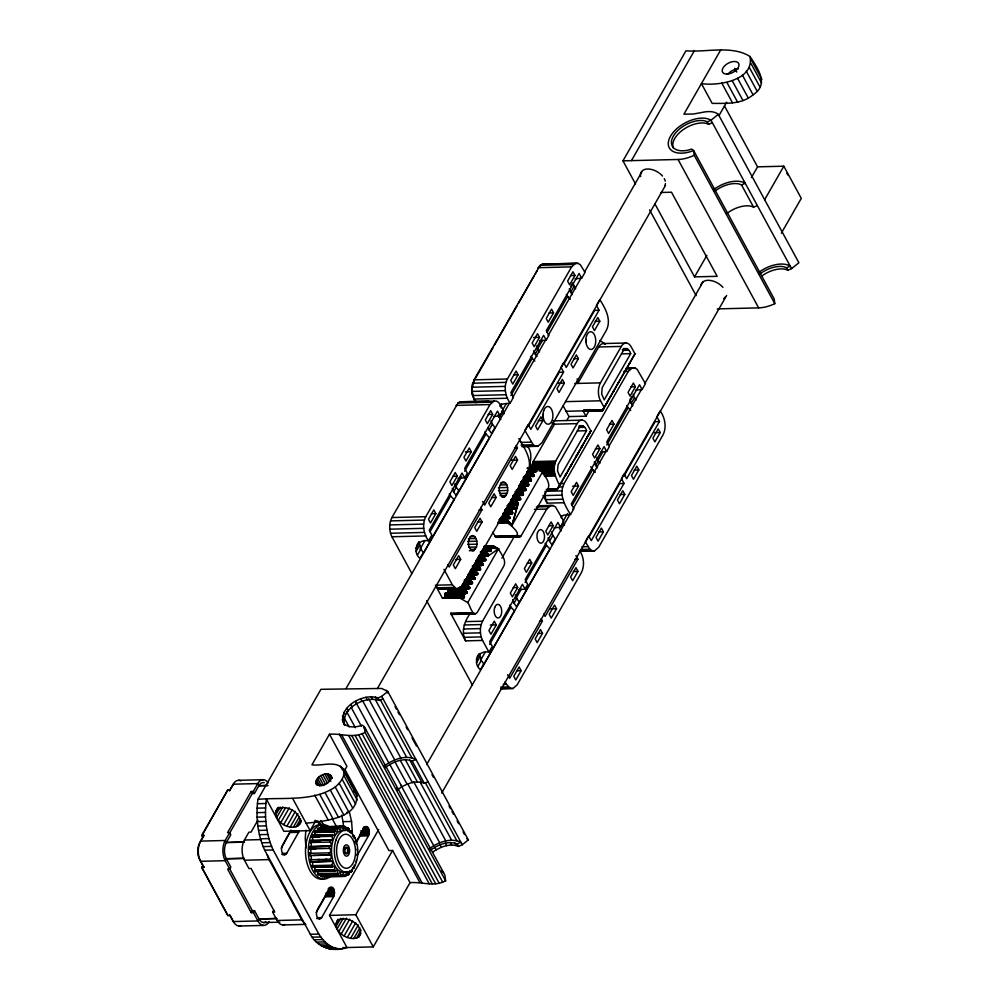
<?xml version="1.0" encoding="UTF-8"?>
<svg xmlns="http://www.w3.org/2000/svg" width="999" height="999" viewBox="0 0 999 999"><rect width="100%" height="100%" fill="white"/><g stroke="black" fill="none" stroke-linecap="round" stroke-linejoin="round"><path stroke-width="1.5" d="M312.013 861.675A1.886 1.049 88.6 0 1 312.55 864.547A3.409 1.898 88.6 0 1 312.25 865.146L312.025 865.658A25.137 13.986 88.6 0 0 312.749 867.394L332.754 866.82A3.409 1.898 88.6 0 1 333.291 866.333A1.886 1.049 88.6 0 1 334.378 866.832A1.886 1.049 88.6 0 1 334.628 868.793A3.409 1.898 88.6 0 1 334.428 869.53L335.427 871.29A3.409 1.898 88.6 0 1 335.876 870.566A1.886 1.049 88.6 0 1 336.988 870.554A1.886 1.049 88.6 0 1 337.512 872.352A3.409 1.898 88.6 0 1 337.425 873.151L338.636 874.412A3.409 1.898 88.6 0 1 338.961 873.488A1.886 1.049 88.6 0 1 340.022 872.964A1.886 1.049 88.6 0 1 340.784 874.462A3.409 1.898 88.6 0 1 340.821 875.286L342.158 875.948A3.409 1.898 88.6 0 1 342.332 874.912A1.886 1.049 88.6 0 1 343.281 873.9A1.886 1.049 88.6 0 1 344.218 875.012A3.397 1.898 88.6 0 1 344.38 875.798L345.754 875.811A3.409 1.898 88.6 0 1 345.779 874.724A1.886 1.049 88.6 0 1 346.528 873.301A1.886 1.049 88.6 0 1 347.602 873.938A3.409 1.898 88.6 0 1 347.852 874.637L349.188 874.013A3.409 1.898 88.6 0 1 349.038 872.939A1.886 1.049 88.6 0 1 349.563 871.203A1.886 1.049 88.6 0 1 350.674 871.328A3.409 1.898 88.6 0 1 351.024 871.877L352.21 870.653A3.409 1.898 88.6 0 1 351.91 869.679M378.696 829.507L329.533 915.384L346.99 947.539C333.329 952.459 317.058 947.701 310.352 934.277L264.685 850.186C257.48 834.39 255.694 816.458 257.929 799.35L320.929 689.31L381.668 688.461L387.774 691.483L468.344 839.884L462.262 844.754L458.541 846.39C449.775 842.894 439.86 847.052 432.604 852.197M339.548 948.838C330.469 948.363 323.389 941.383 318.831 934.077L273.164 849.974C265.959 834.177 264.173 816.245 266.408 799.138L283.866 831.293L310.127 830.644L315.497 821.265M332.767 870.117L316.021 870.529L334.29 870.129L314.56 870.229A3.409 1.898 88.6 0 0 314.847 869.28A1.886 1.049 88.6 0 0 314.598 867.319A1.886 1.049 88.6 0 0 313.511 866.82A3.409 1.898 88.6 0 0 313.099 867.157L332.53 866.907L332.03 864.659A3.409 1.898 88.6 0 0 332.33 864.06A1.886 1.049 88.6 0 0 332.367 862.062A1.886 1.049 88.6 0 0 331.381 861.063A3.409 1.898 88.6 0 0 330.794 861.288L310.876 861.8L310.489 859.477A3.409 1.898 88.6 0 0 311.001 858.94A1.886 1.049 88.6 0 0 311.326 857.042A1.886 1.049 88.6 0 0 310.514 855.631A3.409 1.898 88.6 0 0 310.052 855.556L309.69 855.444A25.137 13.986 88.6 0 1 309.528 853.321L309.865 853.084A3.397 1.898 88.6 0 0 310.302 852.846A1.886 1.049 88.6 0 0 310.889 851.173A1.886 1.049 88.6 0 0 310.302 849.45A3.409 1.898 88.6 0 0 309.865 849.162L309.802 846.677L329.82 846.228A3.409 1.898 88.6 0 0 330.282 846.19A1.886 1.049 88.6 0 0 331.094 844.867A1.886 1.049 88.6 0 0 330.769 842.944A3.409 1.898 88.6 0 0 330.244 842.332L330.919 840.196A3.409 1.898 88.6 0 0 331.368 840.384A1.886 1.049 88.6 0 0 332.342 839.485A1.886 1.049 88.6 0 0 332.305 837.487A3.409 1.898 88.6 0 0 331.893 836.675L332.842 834.927A3.409 1.898 88.6 0 0 333.254 835.314A1.886 1.049 88.6 0 0 334.34 834.914A1.886 1.049 88.6 0 0 334.59 832.979A3.409 1.898 88.6 0 0 334.303 832.005L334.24 831.618A25.137 13.986 88.6 0 1 335.189 830.356L335.477 830.781A3.409 1.898 88.6 0 0 335.826 831.343A1.886 1.049 88.6 0 0 336.938 831.468A1.886 1.049 88.6 0 0 337.462 829.732A3.409 1.898 88.6 0 0 337.325 828.658L337.325 828.258A25.137 13.986 88.6 0 1 338.424 827.497L338.649 828.034A3.409 1.898 88.6 0 0 338.911 828.733A1.886 1.049 88.6 0 0 339.972 829.37A1.886 1.049 88.6 0 0 340.734 827.946A3.409 1.898 88.6 0 0 340.746 826.847L340.809 826.473A25.137 13.986 88.6 0 1 341.983 826.248L342.133 826.872A3.397 1.898 88.6 0 0 342.282 827.659A1.886 1.049 88.6 0 0 343.231 828.77A1.886 1.049 88.6 0 0 344.168 827.759A3.409 1.898 88.6 0 0 344.343 826.71L344.455 826.373A25.137 13.986 88.6 0 1 345.642 826.722L345.691 827.372A3.409 1.898 88.6 0 0 345.716 828.196A1.886 1.049 88.6 0 0 346.478 829.694A1.886 1.049 88.6 0 0 347.552 829.17L349.126 828.858A25.137 13.986 88.6 0 0 348.027 827.984L346.491 828.034M560.064 484.64C560.377 488.823 554.607 474.975 554.42 472.003C553.921 467.932 554.32 463.598 556.306 459.952L577.097 423.626A12.762 7.105 88.6 0 1 587.15 424.138L590.846 430.944L557.105 489.76L546.328 490.022M330.731 840.072L330.382 840.733L330.632 840.059L310.764 840.584L310.602 842.944A3.409 1.898 88.6 0 1 310.989 843.431A1.886 1.049 88.6 0 1 311.313 845.354A1.886 1.049 88.6 0 1 310.502 846.677A3.409 1.898 88.6 0 1 309.89 846.677L329.533 846.215L329.495 848.613A3.409 1.898 88.6 0 1 330.082 848.963A1.886 1.049 88.6 0 1 330.669 850.686A1.886 1.049 88.6 0 1 330.082 852.359A3.397 1.898 88.6 0 1 329.658 852.597L329.682 855.082A3.409 1.898 88.6 0 1 330.294 855.144A1.886 1.049 88.6 0 1 331.106 856.555A1.886 1.049 88.6 0 1 330.781 858.453A3.409 1.898 88.6 0 1 330.407 858.89L330.107 859.277A25.137 13.986 88.6 0 0 330.569 861.275L311.151 861.687M349.126 828.858L347.615 828.945L349.076 829.52A3.409 1.898 88.6 0 0 348.988 830.319A1.886 1.049 88.6 0 0 349.525 832.105A1.886 1.049 88.6 0 0 350.637 832.092A3.409 1.898 88.6 0 0 351.074 831.368L351.273 831.18A25.137 13.986 88.6 0 1 352.222 832.529L352.073 833.141A3.409 1.898 88.6 0 0 351.935 833.616M325.125 828.671L319.043 828.908L337.325 828.258M322.09 828.745L317.595 829.407A3.409 1.898 88.6 0 1 317.682 830.219A1.886 1.049 88.6 0 1 317.332 831.742M329.695 828.558L317.52 829.058L319.043 828.995C313.199 827.696 331.119 827.809 332.367 827.671M332.729 828.571L326.648 828.808M334.265 828.621L337.3 828.496L317.545 828.745M337.3 828.496L335.789 828.408M357.155 854.969L357.093 854.095M305.844 830.132L305.244 838.398L305.969 848.114M330.856 775.461C332.58 782.254 321.291 788.386 316.134 783.965C314.023 776.41 329.308 769.168 332.205 777.934M320.617 873.988L317.595 874.3A25.137 13.986 88.6 0 0 318.693 875.174L338.474 874.674M322.14 874.038L331.268 873.638M316.159 912.574L325.187 896.815L326.061 893.006L334.54 892.794L333.654 888.91L332.292 887.424L330.719 887.349L329.358 888.685L317.32 909.714C315.896 912.636 315.909 917.844 319.48 919.105L321.628 917.619L333.666 896.602L334.54 892.794M344.63 725.299C335.639 708.041 363.161 692.469 377.959 697.976L379.308 700.449L383.029 698.825M344.255 724.275C341.883 707.829 364.972 695.654 379.308 700.449M337.362 873.488L337.737 874.113L317.57 874.137L337.375 873.8M257.929 799.35C283.279 797.09 312.924 802.06 335.227 787.012C340.372 782.716 346.466 775.536 342.907 768.506C334.99 760.276 321.79 766.333 311.95 764.822L329.47 734.228C341.283 733.254 353.783 738.773 365.035 732.354L364.31 726.698L362.375 725.199C356.256 727.322 347.914 728.396 343.281 722.826M306.106 823.226C322.39 821.378 360.976 818.543 356.331 793.243L342.907 768.506M356.193 842.644L359.965 836.076L360.839 832.267L369.318 832.067L368.918 829.32L367.07 826.685L365.497 826.61L364.148 827.946L355.869 842.407M357.155 855.569L368.444 835.863L369.318 832.067M750.012 56.506C757.954 68.756 769.442 84.266 753.071 94.805C741.745 104.583 726.061 103.272 712.175 103.409L701.423 83.616C717.994 86.101 754.607 80.557 750.012 56.506C731.88 44.98 706.293 52.522 685.963 50.812L622.964 160.839L635.526 183.978M531.643 468.181L533.154 461.575L554.57 424.063M436.101 586.5L442.445 598.189L459.39 597.764L467.744 602.584C469.705 604.108 472.477 617.919 477.26 612.437L503.746 566.183C506.905 560.052 500.811 553.933 498.501 548.851L488.224 555.881L483.603 555.481L483.429 556.58L486.001 559.765L484.915 560.739C480.906 558.379 479.133 561.513 483.166 563.786L482.879 565.222C477.897 563.636 476.798 565.609 480.656 569.105L479.557 570.079C475.549 567.732 473.788 570.854 477.822 573.126L477.522 574.562C472.552 572.976 471.441 574.949 475.299 578.458L474.213 579.432L466.158 578.771M506.306 508.666L510.951 508.528L512.749 513.049L511.663 514.023C507.654 511.663 505.881 514.785 509.915 517.07L509.627 518.506C494.592 515.247 520.591 529.895 517.12 535.139C517.794 537.112 520.616 537.412 521.403 535.352L547.889 489.098C551.048 482.954 544.942 476.835 542.644 471.765L534.303 466.945L529.682 467.07M525.686 476.935L528.796 476.848L531.318 479.682L531.031 481.118C526.061 479.532 524.95 481.506 528.808 485.014L527.709 485.989L520.417 485.989M509.64 504.97L512.737 504.87L515.272 507.717L514.985 509.153C511.451 507.879 507.767 509.028 512.499 512.212L503.571 513.024M518.793 486.326L523.439 486.188L525.973 489.035L525.686 490.472C520.704 488.886 519.605 490.859 523.451 494.355L522.365 495.329L519.43 495.404M463.086 584.677L472.177 583.916L472.465 582.479L469.93 579.632L470.791 578.633M532.642 472.04L536.813 471.203L534.303 466.945M444.992 598.064L444.855 594.18L462.025 593.955L466.82 593.256L467.107 591.82C463.086 589.547 464.847 586.425 468.856 588.773L469.955 587.799C467.095 585.402 466.196 581.593 471.328 584.103L462.599 584.465M488.224 555.881L488.523 554.445C484.478 552.16 486.251 549.038 490.259 551.398L491.358 550.424C484.228 543.069 493.968 546.903 498.501 548.851L467.744 602.584M320.954 828.433A3.409 1.898 88.6 0 0 320.979 827.609L321.029 826.96A25.137 13.986 88.6 0 1 322.202 826.735L341.983 826.248M329.458 852.659L329.345 853.546L329.37 852.721M354.17 838.611A3.409 1.898 88.6 0 1 354.47 837.999L353.971 835.763L352.422 835.788M476.486 547.015C477.422 543.119 477.222 537.599 473.189 535.564L471.528 535.751C467.182 539.223 467.332 547.902 472.29 550.736L473.938 550.561L476.486 547.015L468.781 547.202M507.255 493.281C508.191 489.398 507.992 483.866 503.946 481.843L502.297 482.017C497.952 485.489 498.089 494.168 503.059 497.002L504.707 496.828L507.255 493.281L499.537 493.469M472.315 387.337L473.901 381.368M500.499 405.269L503.508 403.821L510.102 403.184C505.307 396.216 503.396 386.775 507.405 379.008L571.603 266.87L575.774 263.274L578.146 263.386L580.407 264.822L585.014 272.365L581.668 278.209L575.074 278.846M560.926 516.57L563.948 515.122L570.541 514.497C564.785 505.606 558.528 494.018 564.135 483.504L628.346 371.378L632.517 367.769L634.889 367.894L637.15 369.33L645.441 383.678L642.107 389.51L635.501 390.147M329.533 846.215L329.395 846.99L329.633 846.19M411.875 573.526L391.908 536.775C389.048 530.794 388.923 523.488 391.895 517.532L458.017 402.997L460.264 401.798L496.553 401.086L498.801 402.522L503.409 410.065L500.074 415.896L493.481 416.533M415.909 548.089L419.255 542.245L420.866 549.1L423.314 552.609L419.967 558.441C411.563 551.386 417.669 538.349 428.509 540.884C423.713 533.903 421.79 524.475 425.799 516.695L490.01 404.57L494.168 400.961M476.348 659.39L479.695 653.546L481.293 660.401L483.741 663.91L480.394 669.755C472.003 662.687 478.096 649.65 488.936 652.185L482.554 640.434L465.609 640.859C460.876 631.768 464.435 621.191 470.229 613.511M482.554 640.434C479.695 634.465 479.57 627.16 482.542 621.203L546.74 509.065L550.911 505.469L553.284 505.594L555.544 507.017L563.848 521.366L560.501 527.21L553.908 527.834M281.231 848.263L291.046 830.107M356.119 861.937L356.256 860.326M542.644 471.765L511.888 525.486L507.292 522.852L506.53 520.816L498.813 521.003M511.65 499.325L516.296 499.188L518.106 503.696L511.888 525.486L507.142 521.565L498.351 521.94M465.034 593.294L445.492 593.069L465.034 593.294L444.855 594.18L465.984 593.443L462.787 592.632L445.492 593.069L444.855 594.18L462.287 594.255L464.335 596.316L463.511 598.114L459.79 597.352L442.445 598.189M585.901 410.077L585.252 411.201L583.091 410.864L585.976 416.183L569.018 416.595L566.795 420.492M447.664 589.06L447.952 592.469L447.115 593.893L445.779 593.131L462.787 592.632M301.261 821.515C295.18 835.788 268.331 820.354 277.672 807.916M299.712 824.2C302.972 812.961 284.253 802.222 276.136 810.601M336.563 921.902C344.73 912.674 366.745 926.373 358.666 937.137C348.838 942.706 330.219 930.306 338.099 919.23M200.587 841.096L199.9 842.469A14.298 7.955 88.6 0 0 199.912 859.864L203.996 867.519L199.588 859.39A11.439 6.369 88.6 0 1 199.575 843.231L203.958 835.226L200.587 841.096L225.187 840.496L229.683 832.642L227.547 832.704L251.149 791.495L253.284 791.433L257.779 783.591A14.298 7.955 88.6 0 1 268.244 782.891M312.113 840.708A1.886 1.049 88.6 0 0 312.525 837.974A3.409 1.898 88.6 0 0 312.225 837.337L312.762 835.139L332.505 834.652L312.937 835.251A3.409 1.898 88.6 0 0 313.324 835.688M527.709 471.291L532.342 471.153L533.878 476.336L525.012 475.986M290.684 830.943L282.405 845.404C280.981 848.326 280.994 853.546 284.565 854.794L286.701 853.321L299.225 831.193L290.746 831.393M566.133 411.276L602.584 410.377L615.696 387.475M615.846 387.187L626.398 368.793M626.548 368.506L631.755 359.453M613.623 391.071L613.036 392.095L613.786 390.771M227.922 915.584L201.736 867.344L203.871 867.294L202.972 865.621L201.736 867.344L227.922 915.584L230.057 915.534L233.316 921.553L257.929 920.941L258.966 918.855L254.533 910.676L252.397 910.726L251.273 912.686L253.409 912.636L254.533 910.676M240.846 780.893A14.298 7.955 88.6 0 0 233.953 783.004L229.92 789.884L227.784 789.934L202.772 834.103M577.185 378.808L577.834 383.416L598.701 346.978L621.316 346.416A12.587 7.005 88.6 0 1 631.293 347.053L634.989 353.846L602.459 410.564L585.252 411.201L602.347 410.764L605.382 405.494M631.78 359.353L632.305 358.491L631.892 359.153M608.216 400.537L607.679 401.448L608.441 400.124M619.143 381.431L618.406 382.729L618.768 382.068M624.325 372.39L623.738 373.414L624.487 372.09M629.62 363.161L629.083 364.073L629.845 362.737M559.54 485.514L561.263 482.542M564.997 475.974L567.057 472.427L562.337 480.631M567.932 470.854L572.402 463.074L570.354 466.633M581.693 446.84L580.931 448.164L583.104 444.393L578.633 452.16L579.17 451.236M586.401 438.598L586.813 437.912L583.741 443.256M613.049 392.07L613.461 391.383M560.289 484.215L559.915 484.852M565.634 474.875L565.272 475.512L566.608 473.189M570.991 465.534L570.229 466.858M576.336 456.181L575.973 456.818L577.759 453.733L573.039 461.938M587.037 437.5L586.675 438.136L590.846 430.944L588.461 435.052M567.932 470.916L567.682 471.291M321.004 874.949A3.409 1.898 88.6 0 1 321.016 876.048L322.327 876.66M578.384 452.597L578.796 451.923M610.489 396.528L610.789 396.041M229.433 833.441L252.272 793.568L254.408 793.518L258.903 785.664A11.439 6.369 88.6 0 1 264.236 782.692M570.342 466.695L571.965 463.848L571.166 465.222M581.043 448.014L582.667 445.167M608.279 400.424L605.382 405.444M227.784 789.934L201.698 835.489L202.947 837.349L203.833 835.439L202.01 835.439A19.53 10.877 88.6 0 1 203.384 837.487M229.458 791.033L232.155 786.325A11.439 6.369 88.6 0 1 234.216 783.953M473.776 380.294L540.184 265.297L542.432 264.098L575.774 263.274M474.35 380.282L492.894 347.889M494.443 345.179L516.87 306.031M518.406 303.334L533.866 276.336M535.414 273.626L536.962 270.929M631.443 160.627L694.442 50.599M284.852 924.562A14.298 7.955 88.6 0 1 277.16 920.479L272.64 912.162L274.775 912.112L251.086 868.481L248.951 868.531L244.443 860.214A14.298 7.955 88.6 0 1 244.418 840.022L248.913 832.167L251.049 832.117L257.904 820.154M416.858 545.204L418.868 541.708M435.851 513.598L430.494 522.952L428.484 519.243L433.828 509.89L435.851 513.598L431.356 513.711M457.255 476.223L451.898 485.576L449.887 481.868L455.232 472.515L457.255 476.223L452.759 476.336M471.291 451.698L465.946 461.038L463.923 457.33L469.28 447.989L471.291 451.698L465.309 451.848M492.694 414.323L487.35 423.663L485.327 419.955L490.684 410.614L492.694 414.323L488.211 414.435M416.146 551.411L419.493 545.566M499.9 406.281L501.423 403.621M518.119 374.75L512.762 384.091L510.751 380.382L516.096 371.041L518.119 374.75L513.623 374.862M539.522 337.375L534.165 346.715L532.155 343.007L537.499 333.654L539.522 337.375L533.528 337.512M553.558 312.837L548.214 322.19L546.203 318.469L551.548 309.128L553.558 312.837L549.075 312.949M574.962 275.462L569.617 284.802L567.594 281.094L572.951 271.753L574.962 275.462L570.479 275.574M420.067 549.1L424.65 541.121M429.982 531.805L450.561 495.866L449.263 493.906M455.519 487.2L461.613 476.548M464.66 471.228L486.001 433.966L484.702 432.005M570.641 286.401L572.652 282.892L575.661 288.773M417.52 554.932L420.866 549.1M456.318 487.187L458.753 490.696L456.081 495.379L453.633 491.87L456.318 487.187L454.932 483.666M492.432 424.113L494.867 427.622L491.533 433.466L489.085 429.957L492.432 424.113L491.046 420.591M501.76 411.538L506.343 403.546M510.914 395.567L532.255 358.291L530.944 356.331M537.212 349.625L542.544 340.309M547.115 332.33L567.694 296.391L566.383 294.43M500.749 419.592L499.125 417.245L502.472 411.413L504.095 413.748M536.863 356.518L535.239 354.17L537.912 349.5L536.538 345.966M572.315 294.605L570.691 292.27L574.025 286.426M428.509 540.884L431.855 535.039L429.258 530.257L462.025 473.026L464.622 477.809L458.029 478.446M464.622 477.809L467.295 473.139L464.697 468.356L497.477 411.126L500.074 415.896M423.514 552.822L454.008 499.587L450.561 495.866M458.966 490.921L489.448 437.674L486.001 433.966M346.079 688.461L509.44 403.159M512.537 397.752L545.829 339.61M548.151 335.552L580.669 278.758M584.54 272.003L641.833 171.94M275.449 812.699L278.521 807.329M510.102 403.184L513.449 397.352L510.851 392.57L543.631 335.339L546.216 340.11L539.635 340.746M546.216 340.11L548.901 335.439L546.303 330.657L579.07 273.426L581.668 278.209M275.612 815.109L280.232 807.055M276.623 817.681L282.767 806.942M278.396 820.229L285.314 808.154M720.704 49.95L683.903 114.211L693.656 113.973L705.369 111.826A24.663 13.861 -28.5 0 1 716.67 113.237L718.306 114.361L798.888 262.762L791.57 268.619L787.861 270.254L785.426 269.293A22.09 12.413 -28.5 0 0 761.85 276.011M280.819 822.589L289.273 807.829M283.728 824.6L292.183 809.839M286.925 826.111L295.379 811.35M290.185 827.035L297.877 813.611M293.294 827.297L299.45 816.558M296.041 826.885L300.649 818.843M298.226 825.836L301.298 820.466M377.397 688.536L665.421 185.539M528.696 425.574L559.19 372.327L563.586 372.103L560.988 367.32L563.673 362.649L566.271 367.432L599.038 310.202L596.44 305.419L599.787 299.575C605.531 308.466 611.8 320.055 606.181 330.569L541.982 442.694L537.812 446.291L522.652 446.665M564.148 363.661L594.63 310.427L599.038 310.202M480.694 507.405L481.993 509.802L449.225 567.032L447.927 564.635M516.146 445.504L517.445 447.889L484.665 505.132L482.717 501.535M563.586 372.103L530.819 429.333L528.221 424.563L524.875 430.394L533.179 444.742L535.439 446.178L537.812 446.291M460.689 559.365L455.344 568.706L453.321 564.997L458.678 555.656L460.689 559.365L456.068 559.477M482.092 521.99L476.748 531.331L474.725 527.622L480.082 518.281L482.092 521.99L477.472 522.102M496.141 497.452L490.784 506.805L488.773 503.096L494.118 493.743L496.141 497.452L491.52 497.577M517.544 460.077L512.187 469.43L510.177 465.709L515.521 456.368L517.544 460.077L511.376 460.227M542.957 420.504L537.612 429.845L535.601 426.136L540.946 416.795L542.957 420.504L538.336 420.616M564.36 383.129L559.015 392.47L556.992 388.761L562.35 379.42L564.36 383.129L558.204 383.279M578.409 358.604L573.051 367.944L571.041 364.235L576.398 354.895L578.409 358.604L573.788 358.716M599.812 321.216L594.455 330.569L592.444 326.86L597.802 317.507L599.812 321.216L595.192 321.341M269.181 921.528A14.298 7.955 88.6 0 1 257.929 920.941L259.053 918.98L276.798 918.543M718.993 115.572L726.66 102.185M343.868 771.727L346.928 766.37L329.47 734.228M272.64 912.162L273.763 910.201M459.39 597.764L462.4 597.976M526.598 485.839C523.976 483.578 522.015 487.012 525.287 488.136L517.582 488.786M603.096 409.465L604.22 407.58L602.385 410.701L584.977 411.138L602.347 410.764L604.22 407.58L600.524 400.786A12.587 7.005 88.6 0 1 600.449 382.867L621.316 346.416M501.948 558.116L514.323 536.5M585.976 416.183L589.835 409.453M586.55 430.719L560.064 476.973L557.517 470.954L558.079 464.722L579.37 427.385C581.693 423.276 586.063 427.647 586.55 430.719L577.422 430.944M630.694 353.634L604.208 399.887L601.66 393.868L602.222 387.624L623.513 350.287C625.836 346.191 630.194 350.562 630.694 353.634L621.565 353.858M557.105 489.76L561.713 481.768L559.527 485.539M477.285 656.518L478.621 654.183M660.951 192.482L671.503 192.22L717.17 276.323L694.555 276.873L706.855 255.407M751.41 177.585L757.554 166.845L724.412 105.807M496.278 624.912L490.934 634.253L488.911 630.544L494.268 621.203L496.278 624.912L490.297 625.062M517.682 587.537L512.337 596.878L510.314 593.169L515.671 583.816L517.682 587.537L513.199 587.637M531.73 562.999L526.373 572.352L524.363 568.631L529.707 559.29L531.73 562.999L527.235 563.111M553.134 525.624L547.777 534.964L545.766 531.256L551.111 521.915L553.134 525.624L548.638 525.736M476.573 662.712L479.92 656.867M578.546 486.051L573.201 495.392L571.178 491.683L576.535 482.342L578.546 486.051L572.564 486.201M599.949 448.676L594.605 458.017L592.582 454.308L597.939 444.967L599.949 448.676L595.466 448.788M613.998 424.15L608.641 433.491L606.63 429.782L611.987 420.429L613.998 424.15L609.502 424.25M635.401 386.763L630.044 396.116L628.034 392.407L633.378 383.054L635.401 386.763L630.906 386.875M480.507 660.401L485.077 652.422M489.647 644.43L510.988 607.167L509.69 605.207M515.946 598.501L521.291 589.185M525.099 582.529L546.441 545.254L545.142 543.306M631.743 396.528L629.732 400.037L632.742 405.906M477.959 666.246L481.293 660.401M516.745 598.501L519.193 602.01L516.52 606.68L514.073 603.171L516.745 598.501L515.359 594.954M552.859 535.427L555.307 538.936L551.96 544.767L549.512 541.258L552.859 535.427L551.485 531.893M562.961 521.503L567.532 513.523M572.102 505.531L592.682 469.592L590.709 466.658M597.652 460.926L602.984 451.61M606.793 444.955L628.134 407.692L626.823 405.731M597.302 467.819L595.666 465.484L598.351 460.801L596.965 457.267M631.118 403.571L634.465 397.727L633.079 394.193M488.936 652.185L492.282 646.341L489.685 641.57L522.465 584.328L525.049 589.11L518.456 589.747M525.049 589.11L527.734 584.44L525.137 579.657L557.904 522.427L560.501 527.21M483.191 665.459L514.435 610.889L510.988 607.167M519.393 602.222L549.887 548.988L546.441 545.254M426.635 764.597L569.867 514.46M572.964 509.053L606.256 450.911M609.353 445.504L641.87 388.711M644.967 383.304L703.034 281.893M335.889 924L338.186 919.979M570.541 514.497L573.888 508.653L571.291 503.871L604.058 446.64L606.655 451.423L601.311 451.86M606.655 451.423L609.328 446.753L606.73 441.97L639.51 384.727L642.107 389.51M336.051 926.41L340.659 918.368M337.05 928.983L343.206 918.256M338.836 931.543L346.516 918.118M341.258 933.89L349.712 919.13M764.66 199.675L783.828 166.196L757.554 166.845M342.744 947.639L373.251 946.89L355.794 914.734L392.595 850.474L388.936 850.561L344.742 769.18M344.168 935.901L352.61 921.14M347.365 937.412L355.806 922.651M350.624 938.336L358.304 924.912M353.733 938.598L359.877 927.871M356.468 938.186L361.089 930.144M358.666 937.137L360.964 933.116M441.708 793.069L726.623 295.492M589.135 536.863L619.617 483.628L624.025 483.404L621.428 478.633L624.1 473.951L626.698 478.733L659.465 421.503L656.88 416.72L660.214 410.889C665.009 417.857 666.932 427.297 662.924 435.064L598.726 547.202L594.555 550.799L579.395 551.173M623.813 476.298L655.069 421.715L659.465 421.503M541.121 618.718L542.42 621.103L509.652 678.333L507.704 674.75M575.923 555.619L577.872 559.203L545.104 616.433L543.806 614.035M624.025 483.404L591.246 540.646L588.661 535.864L585.314 541.708L589.922 549.25L592.17 550.674L594.555 550.799M521.128 670.666L515.771 680.007L513.761 676.298L519.105 666.957L521.128 670.666L516.495 670.779M542.532 633.291L537.175 642.632L535.164 638.923L540.509 629.582L542.532 633.291L537.899 633.403M556.568 608.766L551.223 618.106L549.2 614.397L554.557 605.057L556.568 608.766L550.412 608.915M577.971 571.378L572.627 580.731L570.604 577.022L575.961 567.669L577.971 571.378L573.351 571.503M603.396 531.805L598.039 541.158L596.028 537.437L601.373 528.096L603.396 531.805L598.776 531.918M624.8 494.43L619.442 503.771L617.432 500.062L622.777 490.721L624.8 494.43L620.167 494.542M638.836 469.905L633.491 479.245L631.48 475.536L636.825 466.196L638.836 469.905L634.215 470.017M660.239 432.53L654.894 441.87L652.884 438.161L658.229 428.821L660.239 432.53L654.083 432.679M781.355 233.167L801.285 198.351L783.828 166.196M373.251 946.89L410.052 882.629L392.595 850.474M568.131 470.517L569.305 468.494M575.574 457.505L578.246 452.884M580.981 448.076L583.591 443.544M357.13 849.937L357.155 849.125M632.017 358.941L634.989 353.846M626.46 368.643L626.848 368.007M629.133 363.986L629.67 363.037M616.146 386.7L615.721 387.412M618.431 382.667L618.806 382.03M623.788 373.326L624.163 372.689M608.104 400.724L607.679 401.448M604.22 407.58L602.722 410.102L593.543 410.089M602.385 410.701L584.977 411.138M353.246 867.357A3.409 1.898 88.6 0 1 353.658 867.731L354.62 865.996A3.409 1.898 88.6 0 1 354.195 865.171M510.402 503.546L517.844 502.872L515.984 499.225L511.351 499.325L519.492 499.999L520.766 499.238L518.094 495.529L513.436 495.666M537.949 268.244L539.785 265.934L542.494 264.772L539.785 265.934M348.027 827.984L347.864 828.258A3.409 1.898 88.6 0 1 347.552 829.17L349.151 829.02M233.167 784.19L257.779 783.591L258.903 785.664L267.782 785.451M335.227 871.478L315.746 871.578A3.409 1.898 88.6 0 1 316.084 871.053M353.821 867.944L354.258 867.469L352.447 868.044L353.908 868.006M485.477 546.903L493.906 546.203L498.501 548.851L484.49 547.29M473.276 612.712L450.661 613.261L452.11 614.422L454.033 613.836M718.306 114.361L711.001 120.217L707.28 121.841L704.844 120.879A22.09 12.413 -28.5 0 0 673.363 136.101A22.09 12.413 -28.5 0 0 688.074 150.175L691.695 149.063L693.618 150.562L774.2 298.963L774.799 303.671L771.703 305.032A27.91 15.684 -28.5 0 1 758.653 307.879L717.319 308.903M377.959 697.976L381.68 696.353L387.774 691.483M356.094 843.78L356.393 843.393A25.137 13.986 88.6 0 0 356.094 842.057M535.539 471.978C531.805 469.555 529.945 472.839 533.903 474.837L526.461 475.512M515.984 499.225L515.534 500.511L517.844 502.872L510.514 503.184M462.475 592.669L462.287 594.255L444.892 594.692M384.39 765.808C393.169 759.477 405.432 754.482 415.934 759.427L412.212 761.051C402.934 757.404 392.619 762.15 385.102 767.669M397.19 789.922C404.707 784.402 415.022 779.657 424.3 783.316L428.022 781.68M429.383 848.663C438.161 842.344 450.412 837.337 460.914 842.282L457.192 843.918C447.927 840.259 437.599 845.004 430.082 850.524M436.039 586.063L439.572 589.235L458.891 588.935L461.151 587.737L527.272 473.201C533.653 461.188 524.737 448.638 518.881 438.549M500.611 688.798L512.949 688.498L517.12 684.889L581.331 572.752C584.752 565.933 584.003 557.454 579.957 551.048M673.426 148.214A22.09 12.413 -28.5 0 1 682.242 130.357A22.09 12.413 -28.5 0 1 706.193 123.352L708.616 124.313L712.337 122.69M791.57 268.619L711.001 120.217A25.524 14.348 -28.5 0 0 670.516 136.176A25.524 14.348 -28.5 0 0 693.618 150.562L694.23 155.27L691.133 156.618A27.91 15.684 -28.5 0 1 678.071 159.478L622.964 160.839M714.41 191.533A22.09 12.413 -28.5 0 1 739.098 183.953L741.52 184.915L745.242 183.292A25.524 14.348 -28.5 0 0 713.636 189.623M726.498 213.786A22.09 12.413 -28.5 0 1 751.173 206.219L753.608 207.18L757.329 205.544M759.402 274.388A22.09 12.413 -28.5 0 1 784.078 266.82L786.513 267.782L790.234 266.146A25.524 14.348 -28.5 0 0 758.628 272.477M410.052 882.629C421.865 881.655 434.365 887.174 445.604 880.756L444.88 875.099L364.31 726.698M513.361 504.42L517.819 504.37L514.085 504.745M331.069 949.05L336.051 948.538M478.708 556.068L487.387 556.068L479.133 556.643M473.364 565.409L482.03 565.409L472.352 566.008M513.986 504.72L517.02 504.67L508.728 504.045C513.973 502.647 511.7 504.483 514.585 506.83L506.88 507.48M350.699 832.716L352.222 832.529L350.699 832.629M529.645 475.849L524.787 476.011C530.032 474.6 527.747 476.448 530.631 478.796L522.939 479.445M519.343 495.379L522.365 495.329L514.085 494.692C519.33 493.294 517.045 495.129 519.93 497.49L512.237 498.126M335.189 830.356L315.409 830.843A25.137 13.986 88.6 0 0 314.46 832.105L334.24 831.618L314.46 832.105L314.61 832.716A3.409 1.898 88.6 0 1 314.81 833.466A1.886 1.049 88.6 0 1 314.398 835.639M353.971 835.763L353.746 835.851A3.409 1.898 88.6 0 1 353.221 836.338M312.425 861.775L310.789 861.762M329.158 861.363L330.569 861.275M349.2 874.175L347.677 874.15M519.617 484.99L528.546 484.19L526.997 480.507L522.352 480.644M514.273 494.343L523.201 493.531L521.64 489.847L517.007 489.985M498.214 522.377L507.142 521.565M483.653 550.274L491.096 549.6L482.292 549.962M476.81 559.752L485.739 558.941L476.948 559.303M471.466 569.093L480.394 568.281L471.59 568.656M467.607 578.296L475.037 577.622L467.707 577.934M460.764 587.774L469.692 586.975L459.428 587.4M446.478 597.939L464.335 596.316L445.279 597.115L463.723 595.566L445.204 596.028M528.284 470.092L535.988 469.455L528.259 469.642M525.599 474.737L533.279 474.088L531.755 471.391L527.197 471.441M520.242 484.09L527.934 483.441L526.411 480.731L521.853 480.794M514.897 493.431L522.577 492.782L521.053 490.072L516.508 490.134M509.54 502.772L517.232 502.135L515.709 499.425L511.151 499.475M504.195 512.112L511.875 511.476L510.352 508.766L505.806 508.816L510.352 508.766L512.499 512.212L503.696 512.587M501.535 516.82L509.228 516.171L501.51 516.358M498.838 521.466L506.53 520.816M482.792 549.5L490.472 548.851L482.754 549.038M480.132 554.195L487.837 553.546L481.655 553.696M477.435 558.841L485.127 558.191L477.41 558.379M474.775 563.536L482.48 562.899L474.75 563.086M472.09 568.181L479.77 567.544L473.601 567.694M469.43 572.877L477.135 572.24L469.405 572.427M466.733 577.522L474.425 576.885L466.708 577.072M464.073 582.23L471.778 581.58L464.06 581.768M459.852 587L469.068 586.226L461.363 586.425M527.684 471.078L536.675 470.354L527.822 470.654M522.34 480.432L531.318 479.682L522.477 479.995M518.481 489.647L525.973 489.035L518.593 489.285M511.638 499.113L520.616 498.376L511.775 498.676M506.293 508.454L515.272 507.717L506.418 508.029M500.936 517.807L509.915 517.07L501.073 517.37M479.532 555.182L488.523 554.445L479.67 554.745M475.686 564.398L483.166 563.786L474.325 564.085M468.831 573.863L477.822 573.126L468.968 573.426M463.486 583.216L472.465 582.479L463.623 582.779M326.923 876.435L328.459 876.31M340.796 875.636L341.258 876.086L321.029 876.21L340.859 875.948M310.876 861.8L330.706 861.325M492.707 532.317L495.866 537.175L500.824 536.962M322.565 876.273L321.054 876.373L327.148 876.235M312.025 865.658L331.805 865.171M527.522 471.765L536.813 471.203L527.772 471.54M523.713 481.019L531.468 480.544L522.415 480.894M521.466 490.172L526.111 489.885L521.59 490.059M511.463 499.8L520.766 499.238L511.713 499.575M509.215 508.953L515.409 508.578L506.368 508.916M505.419 518.206L510.064 517.919L505.531 518.094M479.358 555.869L488.661 555.294L479.607 555.644M478.658 564.922L483.304 564.647L475.774 564.922M468.668 574.55L477.959 573.988L468.918 574.325M463.311 583.891L472.602 583.329L463.561 583.678M453.309 593.518L447.115 593.893L452.922 593.756M462.612 592.956L467.257 592.682L461.226 592.907M317.595 874.3L335.839 873.526M326.323 827.871L327.797 827.784M311.888 859.602L310.352 859.689L330.107 859.277M482.03 565.409L473.301 565.784M550.536 488.998L547.639 489.148L554.732 489.011M487.387 556.068L478.658 556.431M333.241 876.086L328.671 876.198M309.528 853.321L329.308 852.834M514.473 448.039L517.445 447.889M525.724 476.66L528.833 476.511L524.2 476.623M521.478 481.431L526.136 481.206L527.934 483.441L520.217 483.628M517.682 490.696L520.791 490.546L522.577 492.782L514.872 492.969M513.474 495.429L518.131 495.204L513.498 495.317M510.776 500.124L515.434 499.887L517.232 502.135L509.515 502.322M479.021 509.94L481.993 509.802M505.432 509.465L510.089 509.228L511.875 511.476L505.706 511.625M502.772 514.123L507.43 513.886M504.745 518.581L501.635 518.731L504.745 518.581L511.888 525.486L518.106 503.696L512.075 503.983M485.576 546.765L488.686 546.615L498.501 548.851L492.732 546.728L485.601 546.69M481.368 551.498L486.026 551.261L481.406 551.373M478.683 556.193L486.438 555.906L479.245 555.394M473.326 565.534L481.081 565.259L473.901 564.735L478.533 564.635M470.666 570.179L475.324 569.954L470.704 570.067M467.982 574.875L475.736 574.6L468.543 574.088L473.176 573.975M462.624 584.215L470.379 583.94L463.199 583.428M464.622 588.636L447.54 589.485L464.947 589.547L447.564 589.984M324.625 876.635L344.518 876.41M529.52 467.395L534.178 467.17L529.557 467.282M518.818 486.088L523.476 485.864L518.856 485.976M484.665 546.653L493.906 546.203L484.915 546.428M477.559 560.764L483.791 560.589L476.56 560.089M574.9 559.34L577.872 559.203M465.309 579.532L469.967 579.295L465.347 579.42M539.46 621.241L542.42 621.103M526.61 476.024L534.153 475.661M519.755 485.439L528.808 485.014M514.41 494.78L523.451 494.355M503.708 513.474L512.749 513.049M498.351 522.814L507.405 522.39M482.305 550.849L491.358 550.424M476.948 560.189L486.001 559.765M471.603 569.542L480.656 569.105M467.757 578.808L475.299 578.458M459.39 588.299L469.955 587.799M448.014 597.926L464.597 597.14M331.78 836.313L312 836.8M330.095 842.045L310.314 842.532M329.308 848.401L309.528 848.888M526.56 475.149L533.903 474.837L532.03 471.191L527.397 471.303L532.03 471.191M519.742 484.552L528.546 484.19L526.685 480.531L522.052 480.644M514.398 493.893L523.201 493.531L521.328 489.872L516.708 489.985M339.273 826.535L340.809 826.473M338.424 827.497L318.806 828.271A3.409 1.898 88.6 0 0 318.943 828.758M316.009 832.354L314.498 832.417L334.303 832.005L316.009 832.354L317.557 832.404M327.447 876.623L325.911 876.685A25.137 13.986 88.6 0 1 324.737 876.91M327.959 855.019L329.47 854.957M529.295 476.511L533.878 476.336L529.42 476.398M519.355 486.026L528.521 485.676L519.605 485.801M520.117 495.142L523.176 495.029L520.204 495.067M513.236 504.545L517.819 504.37M504.832 513.998L512.475 513.711L503.558 513.836M488.012 551.211L491.071 551.086L488.099 551.136M476.56 560.776L485.726 560.427L476.798 560.551M475.786 569.954L480.369 569.78L471.453 569.892M470.442 579.295L475.024 579.12L470.566 579.183M460.502 588.811L469.667 588.461L460.751 588.586M461.263 597.926L464.323 597.802L456.88 597.902M344.455 826.373L321.029 826.96M313.586 837.037L312.075 837.1L319.705 836.962L313.586 837.037L315.135 837.075M322.265 876.772L345.691 876.198M453.683 593.194L447.664 593.418L467.107 591.82L447.952 592.469L466.433 590.921L447.889 591.383M312.462 840.521L310.851 840.546L330.544 840.097L329.108 840.097M528.621 472.015L534.59 471.815L526.873 471.965L531.493 471.853L533.279 474.088L525.561 474.288M514.06 499.999L518.531 499.85L510.814 499.999M500.374 518.793L503.359 518.693M484.328 546.828L491.783 546.565M469.755 574.8L475.736 574.6L468.344 574.225L472.902 574.175M528.808 472.028L536.388 471.778M527.996 481.218L531.031 481.118M522.652 490.571L525.686 490.472M514.273 500.012L520.329 499.812M511.95 509.253L514.985 509.153M500.536 518.793L503.571 518.693M506.593 518.606L509.627 518.506M484.49 546.828L493.581 546.528M479.845 565.322L482.879 565.222M468.431 574.862L477.522 574.562M463.798 593.356L466.82 593.256M311.176 849.038L309.665 849.088L315.784 848.95L314.223 848.963M529.495 467.644L534.14 467.495M526.81 472.34L531.456 472.19L533.279 474.088M521.466 481.68L526.111 481.53L527.934 483.441M517.657 490.971L520.754 490.884L522.577 492.782M510.764 500.362L515.409 500.224L517.232 502.135M505.407 509.715L510.052 509.565L511.875 511.476M502.734 514.36L507.392 514.223M500.949 518.019L505.594 517.882L511.888 525.486L504.707 518.906L500.062 519.055M484.902 546.053L489.547 545.916M484.003 547.09L488.661 546.952L498.501 548.851L489.235 545.941L484.602 546.053L489.235 545.941M481.343 551.735L485.989 551.598M479.557 555.394L484.19 555.257M475.986 561.076L480.631 560.938M474.2 564.735L478.846 564.597M470.641 570.429L475.287 570.292M468.856 574.075L473.489 573.938M467.957 575.124L476.685 574.762L472.639 574.637M465.284 579.77L469.93 579.632M463.499 583.428L468.144 583.291M464.585 588.973L447.54 589.485L464.71 589.26M522.127 480.656L526.685 480.531M519.655 485.327L524.3 485.189M516.783 490.01L521.328 489.872M514.31 494.667L518.943 494.53M508.953 504.008L513.598 503.883M510.626 508.566L506.081 508.691L510.626 508.566L512.499 512.212M503.608 513.361L508.254 513.224M500.724 518.044L505.282 517.907L511.888 525.486L505.007 518.106L500.449 518.169L505.981 517.957M482.205 550.736L486.85 550.599M479.32 555.419L483.878 555.282M476.86 560.077L481.493 559.939M471.503 569.43L476.148 569.293M463.274 583.453L467.832 583.316M460.801 588.111L465.447 587.974M459.515 597.552L442.807 597.752L460.089 597.327M519.43 485.352L523.988 485.227L519.355 485.339M503.384 513.386L507.942 513.261L503.309 513.361M481.98 550.761L486.538 550.636L481.905 550.749M476.635 560.102L481.193 559.977M475.836 569.318L471.278 569.442L478.446 569.942M465.934 578.796L470.492 578.671L465.859 578.771M460.576 588.136L467.744 588.623L458.454 588.798M443.081 597.814L459.79 597.352M349.725 831.23L351.273 831.18M578.146 263.386L542.432 264.098M540.184 265.297L573.526 264.473M538.261 267.695L571.603 266.87M603.708 343.544L626.311 342.994M623.339 348.626L626.385 348.551M623.863 348.738L626.897 348.663M624.375 348.963L627.409 348.888M623.339 349.338L627.909 349.225M622.29 349.825L628.371 349.675M622.714 350.374L628.808 350.224M626.348 367.919L632.517 367.769M627.185 368.082L634.889 367.894M625.636 369.093L630.257 368.981M623.726 371.491L628.346 371.378M507.405 379.008L474.05 379.832L473.014 383.529M506.006 382.38L472.664 383.204C470.442 389.847 472.252 397.053 476.036 402.759M574.75 383.491L600.449 382.867M505.282 386.388L471.94 387.212L471.94 391.458L474.075 399.063L507.417 398.239M471.753 391.396L505.282 390.646M472.452 395.267L472.315 391.371M472.677 395.554L506.018 394.73M473.801 398.651L475.849 401.373M488.848 401.273L460.264 401.798M458.017 402.997L491.92 402.16M565.534 401.648L600.524 400.786M456.093 405.407L490.01 404.57M593.993 410.102L583.628 410.377L602.872 409.877L584.24 410.527M588.586 410.914L602.459 410.564M553.209 420.866L582.13 420.154M577.097 423.626L554.495 424.188L551.873 422.852M579.195 425.711L582.242 425.636M579.72 425.824L582.754 425.749M580.232 426.049L583.266 425.974M579.195 426.436L583.766 426.323M579.67 426.885L584.228 426.773M578.571 427.472L584.665 427.322M520.654 442.407L531.256 442.145M521.053 445.042L533.179 444.742M521.79 446.516L535.439 446.178M533.154 461.575L555.756 461.014M532.679 462.749L555.294 462.187M532.292 464.011L554.907 463.449M531.98 465.347L554.595 464.797M531.768 466.745L554.383 466.196M527.26 468.256L534.515 468.081L527.26 468.056M536.163 468.069L554.245 467.632M537.637 469.493L554.22 469.093M528.384 471.341L532.742 471.228M539.198 470.916L554.27 470.554M527.135 471.503L531.755 471.391L533.903 474.837M542.37 472.29L554.42 472.003M527.497 472.889L531.843 472.777L527.484 472.764M542.607 473.701L554.657 473.414M544.068 475.037L554.994 474.762M525.674 476.024L530.019 475.911M524.45 476.198L529.07 476.086L524.512 476.136M544.48 476.323L555.407 476.048M523.364 477.559L529.158 477.422L523.351 477.397M522.914 478.983L530.631 478.796M521.79 480.844L527.385 480.581M521.515 481.318L526.136 481.206M520.691 482.267L526.498 482.13L520.691 482.105M500.911 482.917L505.531 482.804M500.649 484.94L506.818 484.79M559.515 483.616L564.135 483.504M519.105 485.539L524.675 485.252M519.468 486.875L523.813 486.763L519.455 486.75M498.339 487.712L507.592 487.475M558.129 487L562.749 486.875M517.557 488.324L525.287 488.136M516.433 490.197L522.04 489.922M498.501 490.684L507.742 490.459M546.453 489.81L557.23 489.535L546.528 489.535M517.707 490.621L520.791 490.546M515.347 491.62L521.153 491.471L515.334 491.446M546.615 491.271L562.025 490.884M514.972 494.705L519.318 494.605M513.748 494.88L518.369 494.767L513.811 494.817M500.012 495.666L506.181 495.516M512.662 496.253L518.456 496.116L512.649 496.091M545.067 491.308L545.067 495.566L562.025 495.142M501.623 496.903L504.707 496.828M513.748 497.639L519.93 497.49M512.337 499.375L516.683 499.263M511.088 499.537L515.709 499.425L517.844 502.872M545.067 495.566L545.816 499.65L562.762 499.225M511.451 500.924L515.796 500.811L511.438 500.799M511.076 504.008L513.973 503.946M542.981 495.367L547.215 503.159L564.16 502.747M507.317 505.594L513.111 505.457L507.305 505.432M538.586 505.769L550.911 505.469M537.874 505.969L553.284 505.594M506.855 507.017L514.585 506.83M536.338 506.968L548.663 506.668M506.98 508.716L511.338 508.603M505.469 509.353L510.089 509.228M534.415 509.365L546.74 509.065M504.645 510.302L510.452 510.164L504.632 510.139M504.27 513.399L508.616 513.286M502.797 513.998L510.551 513.873M391.895 517.532L425.799 516.695M503.409 514.91L507.754 514.797L503.409 514.785M390.497 520.904L424.413 520.067M499.3 519.642L505.094 519.505L499.288 519.48M389.772 524.912L423.676 524.075M498.289 523.064L507.292 522.852M389.772 529.17L423.688 528.334M390.509 533.254L424.425 532.417M391.908 536.775L425.824 535.939M470.142 536.65L474.775 536.538M494.805 536.176L517.42 535.614M495.142 536.588L517.744 536.026M495.492 536.925L520.779 536.188M514.398 536.625L520.429 536.488M495.866 537.175L520.042 536.688M496.653 537.4L519.655 536.813M468.344 538.711L476.048 538.523M467.582 541.433L476.823 541.208M467.732 544.418L476.973 544.193M485.576 546.091L489.935 545.991M484.328 546.253L488.961 546.141L498.501 548.851M470.791 549.363L475.424 549.238M581.93 546.803L587.999 546.653M469.318 550.674L473.938 550.561M482.867 550.774L487.225 550.661M481.643 550.948L486.263 550.836L481.718 550.886M580.831 549.475L589.922 549.25M480.556 552.322L486.351 552.172L480.544 552.16M580.057 550.973L592.17 550.674M484.577 555.332L478.983 555.606L486.438 555.906M477.897 557.03L483.691 556.88L479.333 556.868M476.298 560.289L481.868 560.002M476.66 561.625L481.006 561.525L476.648 561.5M473.626 564.947L479.233 564.672M472.539 566.371L478.346 566.221L472.527 566.208M472.177 569.467L476.523 569.355M469.855 571.003L475.649 570.866L471.303 570.854M469.53 574.125L473.876 574.013M468.019 574.762L475.736 574.6M468.643 575.674L472.989 575.574L468.631 575.549M466.82 578.796L471.166 578.696M464.51 580.357L470.304 580.207L464.498 580.182M464.185 583.466L468.531 583.366M467.557 583.516L462.924 583.628L470.379 583.94M462.662 584.103L471.328 584.103M435.389 585.202L452.347 584.79L456.518 588.823L458.891 588.935M461.838 585.064L467.644 584.914L463.286 584.902M437.312 587.799L454.27 587.387M460.027 588.186L465.821 588.049M439.572 589.235L456.518 588.823M445.254 593.281L463.174 592.707M444.98 593.743L465.984 593.443L463.086 593.518M446.516 593.743L452.684 593.593M442.569 597.976L460.464 597.377M450.999 613.673L473.601 613.124M451.348 614.01L473.963 613.448M453.671 614.135L464.223 613.873M451.723 614.26L474.338 613.698M452.11 614.422L475.512 613.898M465.584 621.615L482.542 621.203M464.198 624.987L481.143 624.575M463.461 628.995L480.419 628.583M463.474 633.254L480.432 632.842M464.21 637.337L481.156 636.925M503.309 684.415L506.393 684.34L510.576 688.373L512.949 688.498M500.611 687.125L508.316 686.937M501.336 688.598L510.576 688.373M238.786 780.294L263.399 779.695M258.828 785.788L267.695 785.564M257.43 803.72L265.909 803.508M257.118 808.166L265.597 807.954M257.005 812.649L265.484 812.437M346.653 812.412L349.475 812.337L351.573 821.465L352.297 831.193L348.052 831.293M257.093 817.145L265.572 816.932M257.392 821.628L265.871 821.415M341.596 815.159L343.094 821.678L351.573 821.465M257.879 826.061L266.358 825.848M327.048 827.172L340.746 826.847L324.013 827.247M320.966 827.259L339.223 826.872M364.248 826.76L367.07 826.685M363.561 827.372L367.807 827.272M258.554 830.419L267.033 830.206M344.83 828.308L347.864 828.258L346.378 828.196M362.774 828.308L368.431 828.171M363.261 829.457L368.918 829.32M290.272 832.504L298.738 832.292M360.739 830.856L369.218 830.644M259.428 834.677L267.907 834.465M360.739 833.678L369.218 833.466M360.439 834.964L368.918 834.764M359.965 836.076L368.444 835.863M260.489 838.81L268.968 838.598M244.418 840.022L261.338 839.597M244.131 841.995L226.386 842.432L225.187 840.496A14.298 7.955 88.6 0 0 225.212 860.688L252.397 910.726M244.068 842.132L226.323 842.569L225.187 840.496M261.713 842.794L270.192 842.582M263.124 846.59L271.603 846.378M264.685 850.186L273.164 849.974M282.467 853.421L286.701 853.321M281.843 854.257L286.076 854.145M282.517 854.719L285.352 854.657M244.081 858.291L226.336 858.728L225.212 860.688L200.599 861.3M229.683 832.642L230.806 834.727L226.323 842.569A11.439 6.369 88.6 0 0 226.336 858.728L244.156 858.441M244.443 860.214L269.043 859.615M329.47 887.499L332.292 887.424M328.783 888.111L333.029 888.011M327.997 889.048L333.654 888.91M328.484 890.196L334.141 890.059M327.372 891.558L334.44 891.383M325.961 894.405L334.44 894.205M325.662 895.703L334.141 895.504M325.187 896.815L333.666 896.602M329.533 915.384L355.794 914.734M276.723 918.418L259.053 918.98A11.439 6.369 88.6 0 0 265.996 921.815M317.382 917.731L321.628 917.619M316.758 918.568L320.991 918.456M277.16 920.479L301.76 919.867A14.298 7.955 88.6 0 0 305.332 923.75M263.561 922.564L279.832 922.164M238.948 926.023L263.561 925.424M282.792 924.949L305.856 924.375M310.352 934.277L318.831 934.077M312.312 937.187L320.791 936.975M314.385 939.797L322.864 939.597M316.571 942.119L325.05 941.907M318.856 944.117L327.335 943.918M321.203 945.803L329.682 945.591M323.614 947.139L332.093 946.927M326.074 948.126L334.553 947.926M328.571 948.763L337.038 948.563M333.566 948.975L342.045 948.763M527.285 481.381L530.194 481.318M521.94 490.734L524.837 490.659M500.649 518.019L505.282 517.907M505.881 518.768L508.791 518.693M487.337 551.46L490.259 551.398M477.584 560.914L484.915 560.739L477.347 560.864M469.43 574.937L476.685 574.762L468.444 575.324M457.417 588.199L465.134 588.011M462.999 588.911L468.856 588.773L459.79 588.911M309.852 855.569L311.413 855.531M309.715 846.74L329.458 846.29M546.603 489.41L557.43 489.21M349.762 872.327L351.323 872.302M354.395 841.42L355.806 841.345A3.409 1.898 88.6 0 1 355.12 841.595M528.546 467.869L534.265 467.782M527.297 472.539L531.593 472.477M524.625 477.185L528.921 477.135M521.94 481.88L526.236 481.83M519.268 486.538L523.563 486.476M516.595 491.233L520.891 491.171M513.923 495.879L518.219 495.816M511.238 500.574L515.534 500.511M508.566 505.219L512.862 505.169M505.894 509.915L510.189 509.865M503.221 514.56L507.517 514.51M500.536 519.255L504.832 519.205M480.394 551.96L486.113 551.885M476.473 561.288L480.756 561.226M471.116 570.629L475.412 570.566M464.335 579.994L470.054 579.919M519.168 485.477L523.726 485.427M484.403 546.203L488.961 546.141M476.361 560.227L480.919 560.177M473.701 564.885L481.081 565.259M309.69 855.444L329.682 855.082L312.937 855.494M340.534 876.31L342.045 876.285M346.528 875.186L348.077 875.174M347.664 874.412L349.175 874.412M317.52 828.895L319.043 828.908M322.552 876.185L340.821 875.798M325.587 859.265L327.085 859.302M317.982 859.452L319.468 859.49M319.056 832.279L320.592 832.329M322.09 832.204L323.639 832.254M336.251 875.936L337.799 875.973M328.646 876.123L330.194 876.16M335.789 828.583L331.218 828.695M310.602 841.22L319.792 841.682M315.409 830.843L315.696 831.268A3.409 1.898 88.6 0 0 315.921 831.655M599.637 340.534L605.531 344.106A12.587 7.005 88.6 0 0 598.701 346.978M363.723 727.684L365.646 729.17M466.745 838.648L468.344 839.884M396.615 788.273L398.551 789.772M408.703 810.539L410.639 812.025M441.608 871.14L443.544 872.626M353.883 790.883L356.331 793.243M567.694 296.391L570.304 299.176M628.134 407.692L630.731 410.477M532.255 358.291L534.852 361.076M592.682 469.592L595.292 472.377M233.316 921.553L234.103 922.826A14.298 7.955 88.6 0 0 241.009 925.648M315.447 871.965L314.498 870.541M318.082 821.041L319.705 823.326M634.465 397.727L636.088 400.062M537.912 349.5L539.547 351.835M598.351 460.801L599.974 463.136M564.522 525.049L562.899 522.714L559.552 528.546L561.188 530.894M526.411 480.731L528.546 484.19M521.053 490.072L523.201 493.531M751.148 59.615L761.9 79.408M750.886 63.287L761.625 83.079M749.238 67.258L759.977 87.05M746.315 71.254L757.067 91.046M742.332 75.012L753.071 94.805M734.777 68.332L736.787 72.04M737.549 78.284L748.288 98.064M732.292 80.819L743.031 100.612M726.91 82.467L737.662 102.26M721.802 83.117L732.542 102.897M707.28 121.841L708.616 124.313M741.52 184.915L753.608 207.18M786.513 267.782L787.861 270.254M694.23 155.27L774.799 303.671M678.071 159.478L758.653 307.879M654.782 203.634L694.555 276.873M649.575 209.852L696.141 295.629M563.174 405.844L569.018 416.595M443.981 569.368L452.347 584.79M505.057 681.867L506.393 684.34M426.66 600.761L472.49 685.177M386.163 690.234L387.649 692.956M395.042 706.58L396.516 709.302M397.989 712.025L399.475 714.747M406.118 726.997L407.604 729.72M412.038 737.886L416.471 746.053M431.993 774.65L433.479 777.372M449.001 805.968L450.474 808.691M451.96 811.413L453.434 814.135M457.13 820.941L458.616 823.663M463.049 831.83L464.523 834.552M381.68 696.353L462.262 844.754M380.382 699.887L411.825 757.804M425.374 782.754L456.805 840.659M412.212 761.051L424.3 783.316M457.192 843.918L458.541 846.39M375.537 697.015L376.873 699.487M409.777 760.089L421.865 782.354M454.77 842.956L456.106 845.429M375.237 699.425L406.68 757.342M420.229 782.292L451.66 840.196M371.079 696.615L372.427 699.088M405.332 759.69L417.407 781.955M450.312 842.557L451.66 845.029M368.681 698.813L400.849 758.066M413.661 781.68L445.841 840.933M366.034 697.252L367.382 699.725M400.287 760.326L412.375 782.592M445.267 843.181L446.615 845.654M362.562 700.699L394.73 759.939M407.555 783.553L439.722 842.806M360.739 698.875L362.088 701.348M394.992 761.95L407.08 784.215M439.985 844.804L441.321 847.277M355.569 701.385L356.905 703.858M389.81 764.46L401.898 786.712M434.802 847.314L436.138 849.787M355.844 702.235L388.748 762.836M400.836 785.102L433.741 845.691M350.849 704.595L352.197 707.067M365.035 732.354L445.604 880.756M351.136 707.292L361.363 726.148M362.038 733.591L442.607 882.005M346.928 708.291L348.264 710.776M346.591 711.575L355.369 727.734M358.541 734.677L439.11 883.091M344.056 712.237L345.392 714.71M355.107 735.389L435.676 883.79M343.281 716.133L349.126 726.897M342.432 716.146L343.768 718.618M351.823 735.701L432.405 884.103M342.17 719.755L343.506 722.227M348.763 735.614L429.345 884.015M341.758 734.989L422.34 883.391M339.223 733.978L419.792 882.392M344.043 771.615L357.467 796.353M340.447 766.158L342.57 770.054M343.781 775.286L357.205 800.024M342.133 779.257L355.557 803.995M339.21 783.253L352.647 807.991M329.932 774.575L331.943 778.283M328.559 774.025L331.243 778.983M335.227 787.012L348.651 811.75M326.848 773.875L330.869 781.293M324.9 774.125L328.933 781.543M322.864 774.749L327.56 783.403M330.432 790.284L343.868 815.009M320.866 775.711L325.574 784.365M319.056 776.947L323.751 785.601M317.545 778.371L321.566 785.788M325.174 792.819L338.611 817.557M316.433 779.894L319.792 786.076M315.809 781.393L317.819 785.102M315.709 782.791L317.058 785.264M319.805 794.467L333.229 819.205M332.205 818.693L336.663 826.91M314.685 795.117L328.109 819.854M292.67 798.488L310.127 830.644M253.284 791.433L254.408 793.518M251.149 791.495L252.272 793.568M301.798 919.929L269.006 859.54A14.298 7.955 88.6 0 1 267.32 854.894M226.398 858.878L230.844 867.045L229.72 869.005L227.585 869.055L251.273 912.686M253.409 912.636L257.929 920.941M229.595 914.659L232.305 919.642A11.439 6.369 88.6 0 0 234.378 922.227M450.661 613.261L465.609 640.859M334.29 869.967L334.59 870.591L334.315 869.817M545.816 499.65L547.215 503.159M569.305 288.736L570.691 292.27M594.293 461.938L595.666 465.484M533.853 350.637L535.239 354.17M548.139 537.724L549.512 541.258M498.201 414.885L499.125 417.245M488.161 427.609L489.085 429.957M512.687 599.637L514.073 603.171M452.26 488.336L453.633 491.87M354.67 837.649L354.458 836.9L354.62 837.786M331.83 865.022L332.043 865.758L331.88 864.884M531.068 468.032L530.069 462.013A11.051 6.144 88.6 0 0 526.685 445.891M343.094 821.678L343.506 827.234M561.288 515.859L561.438 518.069M500.861 404.558L501.086 407.867M332.792 873.775L337.35 873.65L317.645 873.638A3.409 1.898 88.6 0 0 317.732 872.839A1.886 1.049 88.6 0 0 317.557 871.652M542.994 414.285A5.445 3.034 88.6 0 1 542.994 417.107M585.801 339.535A5.445 3.034 88.6 0 1 585.801 342.357M315.147 821.515A30.007 16.708 88.6 0 1 321.091 824.799M314.91 820.304A31.444 17.507 88.6 0 1 321.378 824.575M320.766 820.616A37.45 20.842 88.6 0 1 324.176 825.711M346.978 871.528A21.104 11.738 88.6 0 1 331.531 852.297A21.104 11.738 88.6 0 1 345.254 830.669M329.907 876.81A27.223 15.147 88.6 0 1 308.316 851.997A27.223 15.147 88.6 0 1 328.871 826.697M324.088 878.571A27.223 15.147 88.6 0 1 305.544 853.483A27.223 15.147 88.6 0 1 321.403 824.762M322.989 825.137A27.223 15.147 88.6 0 1 324.026 825.561M786.787 173.364A10.177 6.231 29.8 0 1 788.111 175.275M725.174 297.003A13.611 8.329 29.8 0 1 723.688 298.626M700.911 285.489A13.611 8.329 29.8 0 1 709.54 280.357A13.611 8.329 29.8 0 1 722.914 287.362M640.646 176.598A13.611 8.329 29.8 0 1 645.704 169.193A13.611 8.329 29.8 0 1 659.14 172.989M660.064 173.701A13.611 8.329 29.8 0 1 662.487 176.061M664.26 178.621A13.611 8.329 29.8 0 1 665.259 181.181M665.434 183.604A13.611 8.329 29.8 0 1 664.747 185.689M728.184 73.751A9.191 5.17 -28.5 0 1 738.236 68.894M590.846 430.944L586.301 438.798L590.846 430.944M345.754 875.811L344.23 875.961L345.754 875.811M336.626 876.061L335.102 876.185L344.23 875.873L336.626 876.061M512.774 504.545L509.665 504.695L512.774 504.545M453.084 593.693L447.115 593.893L453.184 593.693M513.024 504.108L508.404 504.22L513.024 504.108M507.667 513.461L503.046 513.573L507.667 513.461M489.048 547.539L484.69 547.639L489.048 547.539M475.574 569.517L470.941 569.642L475.574 569.517M470.217 578.871L465.596 578.983L470.217 578.871M464.872 588.211L458.703 588.361L464.872 588.211M602.772 410.052L583.628 410.377L602.759 410.065M352.26 871.053L350.736 871.053L352.26 871.053M537.462 532.842A6.806 3.784 88.6 0 0 540.746 543.219A6.806 3.784 88.6 0 0 544.018 533.179A6.806 3.784 88.6 0 0 537.462 532.842M494.655 607.592A6.806 3.784 88.6 0 0 497.952 617.969A6.806 3.784 88.6 0 0 501.223 607.929A6.806 3.784 88.6 0 0 494.655 607.592M586.5 335.939A8.879 4.945 88.6 0 0 590.796 349.475A8.879 4.945 88.6 0 0 595.067 336.376A8.879 4.945 88.6 0 0 586.5 335.939M543.693 410.701A8.879 4.945 88.6 0 0 547.989 424.225A8.879 4.945 88.6 0 0 552.26 411.138A8.879 4.945 88.6 0 0 543.693 410.701M343.718 847.514A5.719 3.184 88.6 0 0 346.478 856.218A5.719 3.184 88.6 0 0 349.225 847.789A5.719 3.184 88.6 0 0 343.718 847.514M344.817 848.713A3.434 1.911 88.6 0 0 346.478 853.933A3.434 1.911 88.6 0 0 348.127 848.875A3.434 1.911 88.6 0 0 344.817 848.713M344.667 849.025A2.86 1.586 88.6 0 0 346.054 853.371A2.86 1.586 88.6 0 0 347.427 849.162A2.86 1.586 88.6 0 0 344.667 849.025M335.864 840.284A21.104 11.738 88.6 0 0 346.166 872.352A21.104 11.738 88.6 0 0 356.218 841.146A21.104 11.738 88.6 0 0 335.864 840.284M337.837 842.419A17.02 9.466 88.6 0 0 346.154 868.268A17.02 9.466 88.6 0 0 354.245 843.094A17.02 9.466 88.6 0 0 337.837 842.419M726.985 74.088A9.191 5.17 -28.5 0 0 739.01 64.473A9.191 5.17 -28.5 0 0 725.798 64.798A9.191 5.17 -28.5 0 0 726.985 74.088"/></g></svg>
